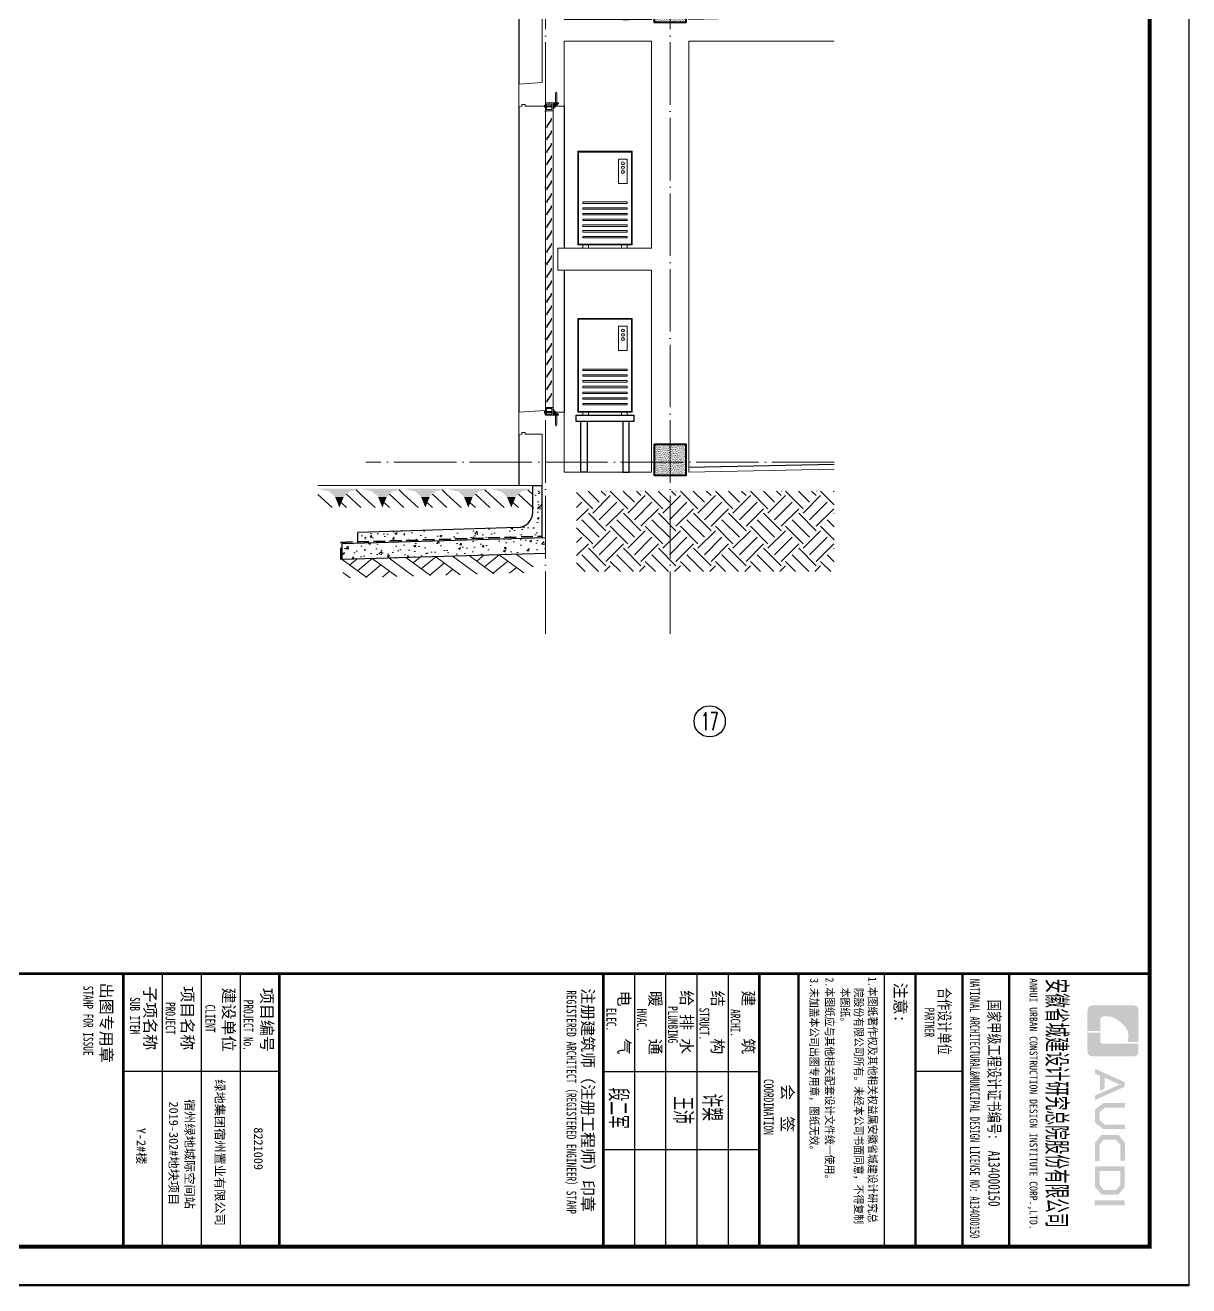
# Model space of a CAD drawing. Extents: x -518115 to 1124316, y -209821 to 1628073.
# Drawn here: x 1000028 to 1007480, y -173716 to -165646 of the extents above; entities that cross this region are included whole.
import ezdxf
from ezdxf.enums import TextEntityAlignment as Align

# ---------------------------------------------------------------- set-up
doc = ezdxf.new("R2010")
doc.units = 0
doc.header["$LTSCALE"] = 1000
doc.header["$MEASUREMENT"] = 0
doc.linetypes.add('DASH', pattern=[0.35, 0.25, -0.1])
doc.linetypes.add('DOTE', pattern=[2.42, 2, -0.2, 0.02, -0.2])
for name, color, linetype in [('AXIS', 3, 'Continuous'), ('AXIS_TEXT', 4, 'Continuous'), ('COLUMN', 9, 'Continuous'), ('图框', 140, 'Continuous'), ('图签文字', 147, 'Continuous'), ('看线', 251, 'Continuous'), ('空调外机', 8, 'Continuous'), ('立面-看线', 251, 'Continuous')]:
    doc.layers.add(name, color=color, linetype=linetype)
for name, color, linetype, lineweight in [('DOTE', 19, 'DOTE', 9), ('WALL', 9, 'Continuous', 40), ('内粉刷', 37, 'Continuous', 9), ('图签', 147, 'Continuous', 18), ('填充', 251, 'Continuous', 5), ('平面-空调室外机', 143, 'Continuous', 9), ('立面-中轮廓线', 213, 'Continuous', 35), ('立面-百叶', 36, 'Continuous', 9), ('粉刷', 251, 'Continuous', 9)]:
    doc.layers.add(name, color=color, linetype=linetype, lineweight=lineweight)
doc.layers.add('yichutu', color=7, linetype='Continuous', true_color=0xffffff, plot=False)
doc.styles.add('_TCH_AXIS', font='COMPLEX', dxfattribs={"bigfont": 'GBCBIG'})
doc.styles.add('HT', font='')
doc.styles.add('宋体', font='', dxfattribs={"height": 50})
doc.styles.add('建筑图签-1', font='', dxfattribs={"width": 0.7})
doc.styles.add('建筑图签-2', font='TXT.shx', dxfattribs={"width": 0.5, "bigfont": 'HZTXT.shx'})
doc.styles.get('HT').set_extended_font_data('SimHei')
doc.styles.get('宋体').set_extended_font_data('SimSun')
doc.styles.get('建筑图签-1').set_extended_font_data('SimHei')
pattern_1 = [(50, (28072.99, 249033.25), (143.452037, -12.550427), [15, -165]), (355, (28072.99, 249033.25), (-27.750267, 150.438427), [12, -132]), (100.4514, (28084.94, 249032.2), (115.701876, 137.88791), [12.74804, -140.22842]), (46.1842, (28072.99, 249073.25), (213.44821, -33.1038), [22.5, -247.5]), (96.6356, (28090.77, 249070.5), (186.93254, 194.82357), [19.12206, -210.3426]), (351.1842, (28072.99, 249073.25), (186.93239, 194.82372), [18, -198]), (21, (28092.99, 249063.25), (119.38141, -80.52378), [15, -165]), (326, (28092.99, 249063.25), (48.663066, 145.03001), [12, -132]), (71.4514, (28102.93, 249056.54), (168.044526, 64.5061), [12.74804, -140.22842]), (37.5, (28072.986, 249033.25), (2.431971, 66.578771), [0, -130.4, 0, -134, 0, -132.5]), (7.5, (28072.986, 249033.25), (52.613907, 78.882342), [0, -76.4, 0, -127.4, 0, -50.5]), (327.5, (28028.386, 249033.25), (106.764487, -4.510974), [0, -50, 0, -156, 0, -207]), (317.5, (28008.39, 249033.25), (116.637234, 20.020996), [0, -65, 0, -103.6, 0, -147])]

# ---------------------------------------------------------------- blocks, each defined once
blk = doc.blocks.new('kongtiao')
for p, q in [((-338.7, 49), (-338.7, -550.8)), ((11, 49), (-338.7, 49)), ((-334.1, 44.4), (-334.1, -546.2)), ((6.4, 44.4), (-334.1, 44.4)), ((6.4, -546.2), (6.4, 44.4)), ((11, -550.8), (11, 49)), ((-76.2, -0.5), (-76.2, -156.5)), ((-21.1, -0.5), (-76.2, -0.5)), ((-21.1, -156.5), (-21.1, -0.5)), ((-76.2, -156.5), (-21.1, -156.5)), ((-338.7, -550.8), (11, -550.8)), ((-334.1, -546.2), (6.4, -546.2)), ((-306.6, -550.8), (-306.6, -571.2)), ((-269.8, -571.2), (-269.8, -550.8)), ((-57.9, -571.2), (-57.9, -550.8)), ((-21.1, -550.8), (-21.1, -571.2)), ((-306.6, -571.2), (-269.8, -571.2)), ((-21.1, -571.2), (-57.9, -571.2))]:
    blk.add_line(p, q)
for points in [[(-306.6, -275.4), (-21.1, -275.4), (-21.1, -284.6), (-306.6, -284.6)], [(-306.6, -312.1), (-21.1, -312.1), (-21.1, -321.3), (-306.6, -321.3)], [(-306.6, -348.8), (-21.1, -348.8), (-21.1, -358), (-306.6, -358)], [(-306.6, -385.6), (-21.1, -385.6), (-21.1, -394.7), (-306.6, -394.7)], [(-306.6, -422.3), (-21.1, -422.3), (-21.1, -431.5), (-306.6, -431.5)], [(-306.6, -459), (-21.1, -459), (-21.1, -468.2), (-306.6, -468.2)], [(-306.6, -495.7), (-21.1, -495.7), (-21.1, -504.9), (-306.6, -504.9)]]:
    blk.add_lwpolyline(points, close=True)
for centre in [(-48.7, -28), (-48.7, -55.6), (-48.7, -83.1)]:
    blk.add_circle(centre, 9.18)
blk = doc.blocks.new('GDBVDBDVBTXS')
at = {"layer": '立面-百叶'}
for p, q in [((885062.5, -123628.8), (885066.4, -123616.2)), ((885062.5, -123686.1), (885062.5, -123628.8)), ((885066.4, -123616.2), (885070.7, -123628.8)), ((885070.7, -123686.1), (885070.7, -123628.8)), ((884993.2, -123704.4), (884989.7, -123704.4)), ((884993.2, -123708.9), (884989.7, -123708.9)), ((884993.2, -123704.4), (884993.2, -123708.9)), ((885039.2, -123704), (885004.2, -123704)), ((885039.2, -123710.2), (885004.2, -123710.2)), ((885046.7, -123686.1), (885080.4, -123686.1)), ((885052.9, -123692.3), (885052.9, -123717.7)), ((885052.9, -123692.3), (885080.4, -123692.3)), ((885062.1, -123704), (885052.9, -123704)), ((885062.1, -123710.2), (885052.9, -123710.2)), ((885062.1, -123710.2), (885062.1, -123704)), ((885064.1, -123696.2), (885064.1, -123700.5)), ((885064.1, -123696.2), (885069.5, -123696.2)), ((885069.5, -123696.2), (885069.5, -123700.5)), ((885080.4, -123692.3), (885080.4, -123686.1)), ((884996.7, -125636.1), (884996.7, -123736.1)), ((885046.7, -125636.1), (885046.7, -123736.1)), ((885052.9, -125679.8), (885052.9, -125654.4)), ((884993.2, -125663.2), (884989.7, -125663.2)), ((884993.2, -125667.8), (884989.7, -125667.8)), ((884993.2, -125667.8), (884993.2, -125663.2)), ((885039.2, -125661.9), (885004.2, -125661.9)), ((885039.2, -125668.2), (885004.2, -125668.2)), ((885046.7, -125686.1), (885080.4, -125686.1)), ((885062.1, -125661.9), (885052.9, -125661.9)), ((885062.1, -125668.2), (885052.9, -125668.2)), ((885052.9, -125679.8), (885080.4, -125679.8)), ((885062.1, -125661.9), (885062.1, -125668.2)), ((885062.5, -125686.1), (885062.5, -125743.4)), ((885064.1, -125675.9), (885064.1, -125671.7)), ((885064.1, -125675.9), (885069.5, -125675.9)), ((885069.5, -125675.9), (885069.5, -125671.7)), ((885070.7, -125686.1), (885070.7, -125743.3)), ((885080.4, -125679.8), (885080.4, -125686.1)), ((885062.5, -125743.4), (885066.4, -125755.9)), ((885066.4, -125755.9), (885070.7, -125743.3))]:
    blk.add_line(p, q, dxfattribs=at)
at = {"layer": '立面-百叶', "elevation": 0}
for points in [[(884996.7, -123686.1), (884996.7, -123736.1), (885046.7, -123736.1), (885046.7, -123686.1)], [(885004.2, -123693.6), (885004.2, -123728.6), (885039.2, -123728.6), (885039.2, -123693.6)]]:
    blk.add_lwpolyline(points, close=True, dxfattribs=at)
at = {"layer": '立面-百叶'}
for points in [[(885053, -123700.5), (885057.2, -123700.5), (885057.2, -123713.6), (885053, -123713.6)], [(885053, -125671.7), (885057.2, -125671.7), (885057.2, -125658.6), (885053, -125658.6)]]:
    blk.add_lwpolyline(points, dxfattribs=at)
at = {"layer": '立面-百叶', "elevation": 0}
for points in [[(885019.3, -123824.8, 0.381382), (885016.9, -123822, -0.56119), (885016.8, -123821.8), (885026.6, -123807.4, -0.56119), (885026.8, -123807.4, 0.381382), (885030.3, -123808.6, 0.433252), (885030.4, -123808.4), (885030, -123807.6, 0.372825), (885029.7, -123807.5, -2.886751), (885030.8, -123806, 0.372825), (885031, -123806.2), (885031.9, -123806.3, 0.433252), (885032, -123806.1, 0.381382), (885029.6, -123803.3, -0.56119), (885029.5, -123803.1), (885035.1, -123794.7), (885035.1, -123785.8), (885034.3, -123785.8), (885034.3, -123794.5), (885007.3, -123834.3), (885007.3, -123843), (885008.1, -123843), (885008.1, -123834.6), (885013.9, -123826.1, -0.56119), (885014.2, -123826.1, 0.381382), (885017.6, -123827.3, 0.433252), (885017.7, -123827.1), (885017.3, -123826.3, 0.372825), (885017, -123826.2, -2.886751), (885018.1, -123824.7, 0.372825), (885018.3, -123824.9), (885019.2, -123825, 0.433252)], [(885019.3, -123904.8, 0.381382), (885016.9, -123902, -0.56119), (885016.8, -123901.8), (885026.6, -123887.4, -0.56119), (885026.8, -123887.4, 0.381382), (885030.3, -123888.6, 0.433252), (885030.4, -123888.4), (885030, -123887.6, 0.372825), (885029.7, -123887.5, -2.886751), (885030.8, -123886, 0.372825), (885031, -123886.2), (885031.9, -123886.3, 0.433252), (885032, -123886.1, 0.381382), (885029.6, -123883.3, -0.56119), (885029.5, -123883.1), (885035.1, -123874.7), (885035.1, -123865.8), (885034.3, -123865.8), (885034.3, -123874.5), (885007.3, -123914.3), (885007.3, -123923), (885008.1, -123923), (885008.1, -123914.6), (885013.9, -123906.1, -0.56119), (885014.2, -123906.1, 0.381382), (885017.6, -123907.3, 0.433252), (885017.7, -123907.1), (885017.3, -123906.3, 0.372825), (885017, -123906.2, -2.886751), (885018.1, -123904.7, 0.372825), (885018.3, -123904.9), (885019.2, -123905, 0.433252)], [(885019.3, -123984.8, 0.381382), (885016.9, -123982, -0.56119), (885016.8, -123981.8), (885026.6, -123967.4, -0.56119), (885026.8, -123967.4, 0.381382), (885030.3, -123968.6, 0.433252), (885030.4, -123968.4), (885030, -123967.6, 0.372825), (885029.7, -123967.5, -2.886751), (885030.8, -123966, 0.372825), (885031, -123966.2), (885031.9, -123966.3, 0.433252), (885032, -123966.1, 0.381382), (885029.6, -123963.3, -0.56119), (885029.5, -123963.1), (885035.1, -123954.7), (885035.1, -123945.8), (885034.3, -123945.8), (885034.3, -123954.5), (885007.3, -123994.3), (885007.3, -124003), (885008.1, -124003), (885008.1, -123994.6), (885013.9, -123986.1, -0.56119), (885014.2, -123986.1, 0.381382), (885017.6, -123987.3, 0.433252), (885017.7, -123987.1), (885017.3, -123986.3, 0.372825), (885017, -123986.2, -2.886751), (885018.1, -123984.7, 0.372825), (885018.3, -123984.9), (885019.2, -123985, 0.433252)], [(885019.3, -124064.8, 0.381382), (885016.9, -124062, -0.56119), (885016.8, -124061.8), (885026.6, -124047.4, -0.56119), (885026.8, -124047.4, 0.381382), (885030.3, -124048.6, 0.433252), (885030.4, -124048.4), (885030, -124047.6, 0.372825), (885029.7, -124047.5, -2.886751), (885030.8, -124046, 0.372825), (885031, -124046.2), (885031.9, -124046.3, 0.433252), (885032, -124046.1, 0.381382), (885029.6, -124043.3, -0.56119), (885029.5, -124043.1), (885035.1, -124034.7), (885035.1, -124025.8), (885034.3, -124025.8), (885034.3, -124034.5), (885007.3, -124074.3), (885007.3, -124083), (885008.1, -124083), (885008.1, -124074.6), (885013.9, -124066.1, -0.56119), (885014.2, -124066.1, 0.381382), (885017.6, -124067.3, 0.433252), (885017.7, -124067.1), (885017.3, -124066.3, 0.372825), (885017, -124066.2, -2.886751), (885018.1, -124064.7, 0.372825), (885018.3, -124064.9), (885019.2, -124065, 0.433252)], [(885019.3, -124144.8, 0.381382), (885016.9, -124142, -0.56119), (885016.8, -124141.8), (885026.6, -124127.4, -0.56119), (885026.8, -124127.4, 0.381382), (885030.3, -124128.6, 0.433252), (885030.4, -124128.4), (885030, -124127.6, 0.372825), (885029.7, -124127.5, -2.886751), (885030.8, -124126, 0.372825), (885031, -124126.2), (885031.9, -124126.3, 0.433252), (885032, -124126.1, 0.381382), (885029.6, -124123.3, -0.56119), (885029.5, -124123.1), (885035.1, -124114.7), (885035.1, -124105.8), (885034.3, -124105.8), (885034.3, -124114.5), (885007.3, -124154.3), (885007.3, -124163), (885008.1, -124163), (885008.1, -124154.6), (885013.9, -124146.1, -0.56119), (885014.2, -124146.1, 0.381382), (885017.6, -124147.3, 0.433252), (885017.7, -124147.1), (885017.3, -124146.3, 0.372825), (885017, -124146.2, -2.886751), (885018.1, -124144.7, 0.372825), (885018.3, -124144.9), (885019.2, -124145, 0.433252)], [(885019.3, -124224.8, 0.381382), (885016.9, -124222, -0.56119), (885016.8, -124221.8), (885026.6, -124207.4, -0.56119), (885026.8, -124207.4, 0.381382), (885030.3, -124208.6, 0.433252), (885030.4, -124208.4), (885030, -124207.6, 0.372825), (885029.7, -124207.5, -2.886751), (885030.8, -124206, 0.372825), (885031, -124206.2), (885031.9, -124206.3, 0.433252), (885032, -124206.1, 0.381382), (885029.6, -124203.3, -0.56119), (885029.5, -124203.1), (885035.1, -124194.7), (885035.1, -124185.8), (885034.3, -124185.8), (885034.3, -124194.5), (885007.3, -124234.3), (885007.3, -124243), (885008.1, -124243), (885008.1, -124234.6), (885013.9, -124226.1, -0.56119), (885014.2, -124226.1, 0.381382), (885017.6, -124227.3, 0.433252), (885017.7, -124227.1), (885017.3, -124226.3, 0.372825), (885017, -124226.2, -2.886751), (885018.1, -124224.7, 0.372825), (885018.3, -124224.9), (885019.2, -124225, 0.433252)], [(885019.3, -124304.8, 0.381382), (885016.9, -124302, -0.56119), (885016.8, -124301.8), (885026.6, -124287.4, -0.56119), (885026.8, -124287.4, 0.381382), (885030.3, -124288.6, 0.433252), (885030.4, -124288.4), (885030, -124287.6, 0.372825), (885029.7, -124287.5, -2.886751), (885030.8, -124286, 0.372825), (885031, -124286.2), (885031.9, -124286.3, 0.433252), (885032, -124286.1, 0.381382), (885029.6, -124283.3, -0.56119), (885029.5, -124283.1), (885035.1, -124274.7), (885035.1, -124265.8), (885034.3, -124265.8), (885034.3, -124274.5), (885007.3, -124314.3), (885007.3, -124323), (885008.1, -124323), (885008.1, -124314.6), (885013.9, -124306.1, -0.56119), (885014.2, -124306.1, 0.381382), (885017.6, -124307.3, 0.433252), (885017.7, -124307.1), (885017.3, -124306.3, 0.372825), (885017, -124306.2, -2.886751), (885018.1, -124304.7, 0.372825), (885018.3, -124304.9), (885019.2, -124305, 0.433252)], [(885019.3, -124384.8, 0.381382), (885016.9, -124382, -0.56119), (885016.8, -124381.8), (885026.6, -124367.4, -0.56119), (885026.8, -124367.4, 0.381382), (885030.3, -124368.6, 0.433252), (885030.4, -124368.4), (885030, -124367.6, 0.372825), (885029.7, -124367.5, -2.886751), (885030.8, -124366, 0.372825), (885031, -124366.2), (885031.9, -124366.3, 0.433252), (885032, -124366.1, 0.381382), (885029.6, -124363.3, -0.56119), (885029.5, -124363.1), (885035.1, -124354.7), (885035.1, -124345.8), (885034.3, -124345.8), (885034.3, -124354.5), (885007.3, -124394.3), (885007.3, -124403), (885008.1, -124403), (885008.1, -124394.6), (885013.9, -124386.1, -0.56119), (885014.2, -124386.1, 0.381382), (885017.6, -124387.3, 0.433252), (885017.7, -124387.1), (885017.3, -124386.3, 0.372825), (885017, -124386.2, -2.886751), (885018.1, -124384.7, 0.372825), (885018.3, -124384.9), (885019.2, -124385, 0.433252)], [(885019.3, -124464.8, 0.381382), (885016.9, -124462, -0.56119), (885016.8, -124461.8), (885026.6, -124447.4, -0.56119), (885026.8, -124447.4, 0.381382), (885030.3, -124448.6, 0.433252), (885030.4, -124448.4), (885030, -124447.6, 0.372825), (885029.7, -124447.5, -2.886751), (885030.8, -124446, 0.372825), (885031, -124446.2), (885031.9, -124446.3, 0.433252), (885032, -124446.1, 0.381382), (885029.6, -124443.3, -0.56119), (885029.5, -124443.1), (885035.1, -124434.7), (885035.1, -124425.8), (885034.3, -124425.8), (885034.3, -124434.5), (885007.3, -124474.3), (885007.3, -124483), (885008.1, -124483), (885008.1, -124474.6), (885013.9, -124466.1, -0.56119), (885014.2, -124466.1, 0.381382), (885017.6, -124467.3, 0.433252), (885017.7, -124467.1), (885017.3, -124466.3, 0.372825), (885017, -124466.2, -2.886751), (885018.1, -124464.7, 0.372825), (885018.3, -124464.9), (885019.2, -124465, 0.433252)], [(885019.3, -124544.8, 0.381382), (885016.9, -124542, -0.56119), (885016.8, -124541.8), (885026.6, -124527.4, -0.56119), (885026.8, -124527.4, 0.381382), (885030.3, -124528.6, 0.433252), (885030.4, -124528.4), (885030, -124527.6, 0.372825), (885029.7, -124527.5, -2.886751), (885030.8, -124526, 0.372825), (885031, -124526.2), (885031.9, -124526.3, 0.433252), (885032, -124526.1, 0.381382), (885029.6, -124523.3, -0.56119), (885029.5, -124523.1), (885035.1, -124514.7), (885035.1, -124505.8), (885034.3, -124505.8), (885034.3, -124514.5), (885007.3, -124554.3), (885007.3, -124563), (885008.1, -124563), (885008.1, -124554.6), (885013.9, -124546.1, -0.56119), (885014.2, -124546.1, 0.381382), (885017.6, -124547.3, 0.433252), (885017.7, -124547.1), (885017.3, -124546.3, 0.372825), (885017, -124546.2, -2.886751), (885018.1, -124544.7, 0.372825), (885018.3, -124544.9), (885019.2, -124545, 0.433252)], [(885019.3, -124624.8, 0.381382), (885016.9, -124622, -0.56119), (885016.8, -124621.8), (885026.6, -124607.4, -0.56119), (885026.8, -124607.4, 0.381382), (885030.3, -124608.6, 0.433252), (885030.4, -124608.4), (885030, -124607.6, 0.372825), (885029.7, -124607.5, -2.886751), (885030.8, -124606, 0.372825), (885031, -124606.2), (885031.9, -124606.3, 0.433252), (885032, -124606.1, 0.381382), (885029.6, -124603.3, -0.56119), (885029.5, -124603.1), (885035.1, -124594.7), (885035.1, -124585.8), (885034.3, -124585.8), (885034.3, -124594.5), (885007.3, -124634.3), (885007.3, -124643), (885008.1, -124643), (885008.1, -124634.6), (885013.9, -124626.1, -0.56119), (885014.2, -124626.1, 0.381382), (885017.6, -124627.3, 0.433252), (885017.7, -124627.1), (885017.3, -124626.3, 0.372825), (885017, -124626.2, -2.886751), (885018.1, -124624.7, 0.372825), (885018.3, -124624.9), (885019.2, -124625, 0.433252)], [(885019.3, -124704.8, 0.381382), (885016.9, -124702, -0.56119), (885016.8, -124701.8), (885026.6, -124687.4, -0.56119), (885026.8, -124687.4, 0.381382), (885030.3, -124688.6, 0.433252), (885030.4, -124688.4), (885030, -124687.6, 0.372825), (885029.7, -124687.5, -2.886751), (885030.8, -124686, 0.372825), (885031, -124686.2), (885031.9, -124686.3, 0.433252), (885032, -124686.1, 0.381382), (885029.6, -124683.3, -0.56119), (885029.5, -124683.1), (885035.1, -124674.7), (885035.1, -124665.8), (885034.3, -124665.8), (885034.3, -124674.5), (885007.3, -124714.3), (885007.3, -124723), (885008.1, -124723), (885008.1, -124714.6), (885013.9, -124706.1, -0.56119), (885014.2, -124706.1, 0.381382), (885017.6, -124707.3, 0.433252), (885017.7, -124707.1), (885017.3, -124706.3, 0.372825), (885017, -124706.2, -2.886751), (885018.1, -124704.7, 0.372825), (885018.3, -124704.9), (885019.2, -124705, 0.433252)], [(885019.3, -124784.8, 0.381382), (885016.9, -124782, -0.56119), (885016.8, -124781.8), (885026.6, -124767.4, -0.56119), (885026.8, -124767.4, 0.381382), (885030.3, -124768.6, 0.433252), (885030.4, -124768.4), (885030, -124767.6, 0.372825), (885029.7, -124767.5, -2.886751), (885030.8, -124766, 0.372825), (885031, -124766.2), (885031.9, -124766.3, 0.433252), (885032, -124766.1, 0.381382), (885029.6, -124763.3, -0.56119), (885029.5, -124763.1), (885035.1, -124754.7), (885035.1, -124745.8), (885034.3, -124745.8), (885034.3, -124754.5), (885007.3, -124794.3), (885007.3, -124803), (885008.1, -124803), (885008.1, -124794.6), (885013.9, -124786.1, -0.56119), (885014.2, -124786.1, 0.381382), (885017.6, -124787.3, 0.433252), (885017.7, -124787.1), (885017.3, -124786.3, 0.372825), (885017, -124786.2, -2.886751), (885018.1, -124784.7, 0.372825), (885018.3, -124784.9), (885019.2, -124785, 0.433252)], [(885019.3, -124864.8, 0.381382), (885016.9, -124862, -0.56119), (885016.8, -124861.8), (885026.6, -124847.4, -0.56119), (885026.8, -124847.4, 0.381382), (885030.3, -124848.6, 0.433252), (885030.4, -124848.4), (885030, -124847.6, 0.372825), (885029.7, -124847.5, -2.886751), (885030.8, -124846, 0.372825), (885031, -124846.2), (885031.9, -124846.3, 0.433252), (885032, -124846.1, 0.381382), (885029.6, -124843.3, -0.56119), (885029.5, -124843.1), (885035.1, -124834.7), (885035.1, -124825.8), (885034.3, -124825.8), (885034.3, -124834.5), (885007.3, -124874.3), (885007.3, -124883), (885008.1, -124883), (885008.1, -124874.6), (885013.9, -124866.1, -0.56119), (885014.2, -124866.1, 0.381382), (885017.6, -124867.3, 0.433252), (885017.7, -124867.1), (885017.3, -124866.3, 0.372825), (885017, -124866.2, -2.886751), (885018.1, -124864.7, 0.372825), (885018.3, -124864.9), (885019.2, -124865, 0.433252)], [(885019.3, -124944.8, 0.381382), (885016.9, -124942, -0.56119), (885016.8, -124941.8), (885026.6, -124927.4, -0.56119), (885026.8, -124927.4, 0.381382), (885030.3, -124928.6, 0.433252), (885030.4, -124928.4), (885030, -124927.6, 0.372825), (885029.7, -124927.5, -2.886751), (885030.8, -124926, 0.372825), (885031, -124926.2), (885031.9, -124926.3, 0.433252), (885032, -124926.1, 0.381382), (885029.6, -124923.3, -0.56119), (885029.5, -124923.1), (885035.1, -124914.7), (885035.1, -124905.8), (885034.3, -124905.8), (885034.3, -124914.5), (885007.3, -124954.3), (885007.3, -124963), (885008.1, -124963), (885008.1, -124954.6), (885013.9, -124946.1, -0.56119), (885014.2, -124946.1, 0.381382), (885017.6, -124947.3, 0.433252), (885017.7, -124947.1), (885017.3, -124946.3, 0.372825), (885017, -124946.2, -2.886751), (885018.1, -124944.7, 0.372825), (885018.3, -124944.9), (885019.2, -124945, 0.433252)], [(885019.3, -125024.8, 0.381382), (885016.9, -125022, -0.56119), (885016.8, -125021.8), (885026.6, -125007.4, -0.56119), (885026.8, -125007.4, 0.381382), (885030.3, -125008.6, 0.433252), (885030.4, -125008.4), (885030, -125007.6, 0.372825), (885029.7, -125007.5, -2.886751), (885030.8, -125006, 0.372825), (885031, -125006.2), (885031.9, -125006.3, 0.433252), (885032, -125006.1, 0.381382), (885029.6, -125003.3, -0.56119), (885029.5, -125003.1), (885035.1, -124994.7), (885035.1, -124985.8), (885034.3, -124985.8), (885034.3, -124994.5), (885007.3, -125034.3), (885007.3, -125043), (885008.1, -125043), (885008.1, -125034.6), (885013.9, -125026.1, -0.56119), (885014.2, -125026.1, 0.381382), (885017.6, -125027.3, 0.433252), (885017.7, -125027.1), (885017.3, -125026.3, 0.372825), (885017, -125026.2, -2.886751), (885018.1, -125024.7, 0.372825), (885018.3, -125024.9), (885019.2, -125025, 0.433252)], [(885019.3, -125104.8, 0.381382), (885016.9, -125102, -0.56119), (885016.8, -125101.8), (885026.6, -125087.4, -0.56119), (885026.8, -125087.4, 0.381382), (885030.3, -125088.6, 0.433252), (885030.4, -125088.4), (885030, -125087.6, 0.372825), (885029.7, -125087.5, -2.886751), (885030.8, -125086, 0.372825), (885031, -125086.2), (885031.9, -125086.3, 0.433252), (885032, -125086.1, 0.381382), (885029.6, -125083.3, -0.56119), (885029.5, -125083.1), (885035.1, -125074.7), (885035.1, -125065.8), (885034.3, -125065.8), (885034.3, -125074.5), (885007.3, -125114.3), (885007.3, -125123), (885008.1, -125123), (885008.1, -125114.6), (885013.9, -125106.1, -0.56119), (885014.2, -125106.1, 0.381382), (885017.6, -125107.3, 0.433252), (885017.7, -125107.1), (885017.3, -125106.3, 0.372825), (885017, -125106.2, -2.886751), (885018.1, -125104.7, 0.372825), (885018.3, -125104.9), (885019.2, -125105, 0.433252)], [(885019.3, -125184.8, 0.381382), (885016.9, -125182, -0.56119), (885016.8, -125181.8), (885026.6, -125167.4, -0.56119), (885026.8, -125167.4, 0.381382), (885030.3, -125168.6, 0.433252), (885030.4, -125168.4), (885030, -125167.6, 0.372825), (885029.7, -125167.5, -2.886751), (885030.8, -125166, 0.372825), (885031, -125166.2), (885031.9, -125166.3, 0.433252), (885032, -125166.1, 0.381382), (885029.6, -125163.3, -0.56119), (885029.5, -125163.1), (885035.1, -125154.7), (885035.1, -125145.8), (885034.3, -125145.8), (885034.3, -125154.5), (885007.3, -125194.3), (885007.3, -125203), (885008.1, -125203), (885008.1, -125194.6), (885013.9, -125186.1, -0.56119), (885014.2, -125186.1, 0.381382), (885017.6, -125187.3, 0.433252), (885017.7, -125187.1), (885017.3, -125186.3, 0.372825), (885017, -125186.2, -2.886751), (885018.1, -125184.7, 0.372825), (885018.3, -125184.9), (885019.2, -125185, 0.433252)], [(885019.3, -125264.8, 0.381382), (885016.9, -125262, -0.56119), (885016.8, -125261.8), (885026.6, -125247.4, -0.56119), (885026.8, -125247.4, 0.381382), (885030.3, -125248.6, 0.433252), (885030.4, -125248.4), (885030, -125247.6, 0.372825), (885029.7, -125247.5, -2.886751), (885030.8, -125246, 0.372825), (885031, -125246.2), (885031.9, -125246.3, 0.433252), (885032, -125246.1, 0.381382), (885029.6, -125243.3, -0.56119), (885029.5, -125243.1), (885035.1, -125234.7), (885035.1, -125225.8), (885034.3, -125225.8), (885034.3, -125234.5), (885007.3, -125274.3), (885007.3, -125283), (885008.1, -125283), (885008.1, -125274.6), (885013.9, -125266.1, -0.56119), (885014.2, -125266.1, 0.381382), (885017.6, -125267.3, 0.433252), (885017.7, -125267.1), (885017.3, -125266.3, 0.372825), (885017, -125266.2, -2.886751), (885018.1, -125264.7, 0.372825), (885018.3, -125264.9), (885019.2, -125265, 0.433252)], [(885019.3, -125344.8, 0.381382), (885016.9, -125342, -0.56119), (885016.8, -125341.8), (885026.6, -125327.4, -0.56119), (885026.8, -125327.4, 0.381382), (885030.3, -125328.6, 0.433252), (885030.4, -125328.4), (885030, -125327.6, 0.372825), (885029.7, -125327.5, -2.886751), (885030.8, -125326, 0.372825), (885031, -125326.2), (885031.9, -125326.3, 0.433252), (885032, -125326.1, 0.381382), (885029.6, -125323.3, -0.56119), (885029.5, -125323.1), (885035.1, -125314.7), (885035.1, -125305.8), (885034.3, -125305.8), (885034.3, -125314.5), (885007.3, -125354.3), (885007.3, -125363), (885008.1, -125363), (885008.1, -125354.6), (885013.9, -125346.1, -0.56119), (885014.2, -125346.1, 0.381382), (885017.6, -125347.3, 0.433252), (885017.7, -125347.1), (885017.3, -125346.3, 0.372825), (885017, -125346.2, -2.886751), (885018.1, -125344.7, 0.372825), (885018.3, -125344.9), (885019.2, -125345, 0.433252)], [(885019.3, -125424.8, 0.381382), (885016.9, -125422, -0.56119), (885016.8, -125421.8), (885026.6, -125407.4, -0.56119), (885026.8, -125407.4, 0.381382), (885030.3, -125408.6, 0.433252), (885030.4, -125408.4), (885030, -125407.6, 0.372825), (885029.7, -125407.5, -2.886751), (885030.8, -125406, 0.372825), (885031, -125406.2), (885031.9, -125406.3, 0.433252), (885032, -125406.1, 0.381382), (885029.6, -125403.3, -0.56119), (885029.5, -125403.1), (885035.1, -125394.7), (885035.1, -125385.8), (885034.3, -125385.8), (885034.3, -125394.5), (885007.3, -125434.3), (885007.3, -125443), (885008.1, -125443), (885008.1, -125434.6), (885013.9, -125426.1, -0.56119), (885014.2, -125426.1, 0.381382), (885017.6, -125427.3, 0.433252), (885017.7, -125427.1), (885017.3, -125426.3, 0.372825), (885017, -125426.2, -2.886751), (885018.1, -125424.7, 0.372825), (885018.3, -125424.9), (885019.2, -125425, 0.433252)], [(885019.3, -125504.8, 0.381382), (885016.9, -125502, -0.56119), (885016.8, -125501.8), (885026.6, -125487.4, -0.56119), (885026.8, -125487.4, 0.381382), (885030.3, -125488.6, 0.433252), (885030.4, -125488.4), (885030, -125487.6, 0.372825), (885029.7, -125487.5, -2.886751), (885030.8, -125486, 0.372825), (885031, -125486.2), (885031.9, -125486.3, 0.433252), (885032, -125486.1, 0.381382), (885029.6, -125483.3, -0.56119), (885029.5, -125483.1), (885035.1, -125474.7), (885035.1, -125465.8), (885034.3, -125465.8), (885034.3, -125474.5), (885007.3, -125514.3), (885007.3, -125523), (885008.1, -125523), (885008.1, -125514.6), (885013.9, -125506.1, -0.56119), (885014.2, -125506.1, 0.381382), (885017.6, -125507.3, 0.433252), (885017.7, -125507.1), (885017.3, -125506.3, 0.372825), (885017, -125506.2, -2.886751), (885018.1, -125504.7, 0.372825), (885018.3, -125504.9), (885019.2, -125505, 0.433252)], [(885019.3, -125584.8, 0.381382), (885016.9, -125582, -0.56119), (885016.8, -125581.8), (885026.6, -125567.4, -0.56119), (885026.8, -125567.4, 0.381382), (885030.3, -125568.6, 0.433252), (885030.4, -125568.4), (885030, -125567.6, 0.372825), (885029.7, -125567.5, -2.886751), (885030.8, -125566, 0.372825), (885031, -125566.2), (885031.9, -125566.3, 0.433252), (885032, -125566.1, 0.381382), (885029.6, -125563.3, -0.56119), (885029.5, -125563.1), (885035.1, -125554.7), (885035.1, -125545.8), (885034.3, -125545.8), (885034.3, -125554.5), (885007.3, -125594.3), (885007.3, -125603), (885008.1, -125603), (885008.1, -125594.6), (885013.9, -125586.1, -0.56119), (885014.2, -125586.1, 0.381382), (885017.6, -125587.3, 0.433252), (885017.7, -125587.1), (885017.3, -125586.3, 0.372825), (885017, -125586.2, -2.886751), (885018.1, -125584.7, 0.372825), (885018.3, -125584.9), (885019.2, -125585, 0.433252)]]:
    blk.add_lwpolyline(points, format="xyb", close=True, dxfattribs=at)
at = {"layer": '立面-百叶'}
for points in [[(884996.7, -125686.1), (884996.7, -125636.1), (885046.7, -125636.1), (885046.7, -125686.1)], [(885004.2, -125678.6), (885004.2, -125643.6), (885039.2, -125643.6), (885039.2, -125678.6)]]:
    blk.add_lwpolyline(points, close=True, dxfattribs=at)
for centre, radius, start, end in [((884998.1, -123706.6), 8.77, 100.18055, 164.95127), ((884998.1, -123706.6), 8.77, 195.04873, 259.81945), ((885043.7, -123714.1), 9.94, 287.57867, 338.75052), ((885066.8, -123690.4), 10.4, 190.18055, 254.95127), ((885066.8, -123690.4), 10.4, 285.04873, 349.81945), ((884998.1, -125665.5), 8.77, 100.18055, 164.95127), ((885043.7, -125658), 9.94, 21.24948, 72.42133), ((884998.1, -125665.5), 8.77, 195.04873, 259.81945), ((885066.8, -125681.7), 10.4, 105.04873, 169.81945), ((885066.8, -125681.7), 10.4, 10.18055, 74.95127)]:
    blk.add_arc(centre, radius, start, end, dxfattribs=at)
blk = doc.blocks.new('A$C5A6A5242')
at = {"layer": '立面-看线'}
h = blk.add_hatch(dxfattribs=at)
h.set_pattern_fill('碎沙', color=256, scale=4)
h.set_pattern_definition([(37.5, (-802203.24, -385361.9525), (-0.32000626, 9.78826475), [0, -7.7216, 0, -8.636, 0, -8.255]), (7.5, (-802203.24, -385361.952), (8.99046566, 14.33650201), [0, -4.1656, 0, -6.9596, 0, -2.667]), (327.5, (-802209.488, -385361.9525), (15.819847405, 0.02874369), [0, -2.54, 0, -9.144, 0, -11.938]), (317.5, (-802209.488, -385361.952), (15.27112905, 4.45858647), [0, -1.27, 0, -5.9944, 0, -6.858])])
h.paths.add_polyline_path([(-1150, 0), (-950, 0), (-950, 200), (-1150, 200)])
at = {"layer": 'WALL'}
blk.add_lwpolyline([(-1150, 200), (-950, 200), (-950, 0), (-1150, 0)], close=True, dxfattribs=at)
at = {"layer": '内粉刷'}
for points in [[(-1800, 405), (-1730, 405), (-1730, 20), (-1170, 20), (-1170, 1315), (-1770, 1315), (-1770, 1455), (-1170, 1455), (-1170, 2780)], [(-930, 20), (-930, 2780)], [(-1850, 415), (-2020, 405), (-2020, 265)], [(-1980, 265), (-1980, 275), (-2000, 275), (-2000, 265), (-2020, 260), (-2020, 265)], [(-1980, 265), (-1870, 265), (-1870, -385), (-2020, -395), (-2020, -535)], [(0, 40), (-930, 20)], [(-1800, -535), (-1730, -535), (-1730, -120), (-1170, -120)], [(-930, -120), (0, -120)], [(-1980, -535), (-1980, -525), (-2000, -525), (-2000, -535), (-2020, -540), (-2020, -535)], [(-1980, -535), (-1850, -535)]]:
    blk.add_lwpolyline(points, dxfattribs=at)
at = {"layer": '看线'}
for p, q in [((-2020, 2365), (-2020, 405)), ((-1730, 2365), (-1730, 1455)), ((-1730, 1315), (-1730, 405)), ((-2020, 265), (-2020, -395))]:
    blk.add_line(p, q, dxfattribs=at)
at = {"layer": '看线', "color": 32}
blk.add_lwpolyline([(0, 70), (-930, 50)], dxfattribs=at)
at = {"layer": '空调外机', "linetype": 'Continuous'}
blk.add_lwpolyline([(-1283, 345), (-1653, 345), (-1653, 385), (-1283, 385)], close=True, dxfattribs=at)
for points in [[(-1583, 345), (-1583, 20), (-1623, 20), (-1623, 345)], [(-1353, 345), (-1353, 20), (-1313, 20), (-1313, 345)]]:
    blk.add_lwpolyline(points, dxfattribs=at)
blk.add_blockref('GDBVDBDVBTXS', (-886846.7, 126071.1))
at = {"layer": '平面-空调室外机'}
for p in [(-1304.1, 2026.2), (-1304.1, 956.2)]:
    blk.add_blockref('kongtiao', p, dxfattribs=at)
blk = doc.blocks.new('yct-1051-594-26275-14850-25-1002.0')
at = {"layer": 'yichutu', "color": 7, "true_color": 0xffffff}
blk.add_lwpolyline([(0, 0), (0, 14850), (26275, 14850), (26275, 0)], close=True, dxfattribs=at)
blk = doc.blocks.new('$LinePat$素土夯实')
at = {"color": 0}
for p, q in [((0, -210), (210, 0)), ((120, -300), (420, 0)), ((420, 0), (608, -188)), ((495, -300), (795, 0)), ((615, 0), (705, -90)), ((315, -105), (502, -293)), ((210, -210), (300, -300)), ((705, -300), (795, -210))]:
    blk.add_line(p, q, dxfattribs=at)
blk = doc.blocks.new('$LinePat$自然土壤')
at = {"color": 0}
for p, q in [((0, -90), (71, -19)), ((0, -300), (211, -89)), ((420, -300), (630, -90)), ((210, -300), (286, -224))]:
    blk.add_line(p, q, dxfattribs=at)
for points in [[(0, 0), (630, 0), (168, -45), (462, -45)], [(168, -45), (462, -45), (252, -132), (378, -132)], [(252, -132), (378, -132), (315, -300)]]:
    blk.add_solid(points, dxfattribs=at)
blk = doc.blocks.new('sanshui')
at = {"layer": '粉刷'}
h = blk.add_hatch(dxfattribs=at)
h.set_pattern_fill('混凝土', color=256, scale=20)
h.set_pattern_definition(pattern_1)
edge = h.paths.add_edge_path()
edge.add_line((346317.8, 427329.6), (346257.8, 427329.6))
edge.add_line((346257.8, 427329.6), (346257.8, 427160.3))
edge.add_arc((346157.8, 427160.3), 100, 271.71836, 360, ccw=False)
edge.add_line((346160.8, 427060.3), (345137.8, 427029.6))
edge.add_line((345137.8, 427029.6), (345137.8, 426969.6))
edge.add_line((345137.8, 426969.6), (346317.8, 427005))
edge.add_line((346317.8, 427005), (346317.8, 427329.6))
h = blk.add_hatch(dxfattribs=at)
h.set_pattern_fill('混凝土', color=256, scale=20)
h.set_pattern_definition(pattern_1)
h.paths.add_polyline_path([(346337.8, 426895.6), (346337.8, 426995.6), (345037.8, 426956.6), (345037.8, 426856.6)])
at = {"layer": 'COLUMN'}
for p, q in [((346257.8, 427329.6), (346317.8, 427329.6)), ((346257.8, 427160.3), (346257.8, 427329.6)), ((346317.8, 426995), (346317.8, 427329.6)), ((346160.8, 427060.3), (345137.8, 427029.6)), ((345137.8, 426959.6), (345137.8, 427029.6)), ((346338.1, 426995.6), (345037.8, 426956.6)), ((345037.8, 426856.6), (345037.8, 426956.6)), ((346338.1, 426895.6), (345037.8, 426856.6))]:
    blk.add_line(p, q, dxfattribs=at)
blk.add_arc((346157.8, 427160.3), 100, 271.71836, 0, dxfattribs=at)
at = {"layer": '立面-中轮廓线', "linetype": 'DASH', "ltscale": 0.3}
blk.add_lwpolyline([(345027.8, 426856.6), (345027.8, 426966.3), (346317.8, 427005)], dxfattribs=at)
at = {"layer": '粉刷'}
blk.add_line((344881.5, 427329.6), (346257.8, 427329.6), dxfattribs=at)
at = {"layer": '粉刷', "yscale": 0.4, "zscale": 0.4}
for name, p, xscale, rotation in [('$LinePat$自然土壤', (345156.8, 427309.6), -0.4369306507241237, 359.9999999999903), ('$LinePat$自然土壤', (345432, 427309.6), -0.4369306507241237, 359.9999999999903), ('$LinePat$自然土壤', (345707.3, 427309.6), -0.4369306507241237, 359.9999999999903), ('$LinePat$自然土壤', (345982.6, 427309.6), -0.4369306507241237, 359.9999999999903), ('$LinePat$自然土壤', (346257.8, 427309.6), -0.4369306507241237, 359.9999999999903), ('$LinePat$素土夯实', (345444.5, 426868.8), -0.5117605352322558, 1.718358001643932), ('$LinePat$素土夯实', (345851.2, 426881), -0.5117605352322558, 1.718358001643932), ('$LinePat$素土夯实', (346257.8, 426893.2), -0.5117605352322558, 1.718358001643932)]:
    blk.add_blockref(name, p, dxfattribs=dict(at, xscale=xscale, rotation=rotation))
blk = doc.blocks.new('院标1')
h = blk.add_hatch(color=150)
h.dxf.hatch_style = 1
h.set_gradient(color1=(33, 113, 253), color2=(33, 113, 253), tint=1, name='INVCURVED')
edge = h.paths.add_edge_path()
edge.add_spline(control_points=[(116373, 648379), (116379, 648379), (116382, 648379), (116391, 648379), (116391, 648379), (116391, 648379), (116616, 648379), (116616, 648379), (116616, 648379), (116616, 648379), (116616, 648054), (116616, 648054), (116616, 648054), (116616, 648054), (116108, 648054), (116108, 648054), (116108, 648054), (116028, 648054), (115963, 648111), (115963, 648199), (115963, 648199), (115963, 648199), (115963, 649215), (115963, 649215), (115963, 649215), (115963, 649295), (116018, 649360), (116108, 649360), (116108, 649360), (116108, 649360), (116897, 649360), (116897, 649360), (116897, 649360), (116897, 649360), (116897, 649080), (116897, 649080), (116897, 649080), (116897, 649080), (116566, 649140), (116356, 648859), (116356, 648859), (116245, 648719), (116240, 648545), (116247, 648466), (116247, 648466), (116254, 648386), (116247, 648466), (116247, 648466), (116247, 648466), (116247, 648466), (116258, 648374), (116373, 648379)], knot_values=[0, 0, 0, 0, 0.071429, 0.071429, 0.071429, 0.107143, 0.142857, 0.142857, 0.142857, 0.178571, 0.214286, 0.214286, 0.214286, 0.25, 0.285714, 0.285714, 0.285714, 0.321429, 0.357143, 0.357143, 0.357143, 0.392857, 0.428571, 0.428571, 0.428571, 0.464286, 0.5, 0.5, 0.5, 0.535714, 0.571429, 0.571429, 0.571429, 0.607143, 0.642857, 0.642857, 0.642857, 0.678571, 0.714286, 0.714286, 0.714286, 0.75, 0.785714, 0.785714, 0.785714, 0.821429, 0.857143, 0.857143, 0.857143, 0.928571, 1, 1, 1, 1], degree=3, periodic=0)
h = blk.add_hatch(color=150)
h.dxf.hatch_style = 1
h.set_gradient(color1=(33, 113, 253), color2=(33, 113, 253), tint=1, name='INVCURVED')
edge = h.paths.add_edge_path()
edge.add_spline(control_points=[(117268, 649215), (117268, 649215), (117268, 648199), (117268, 648199), (117268, 648199), (117268, 648114), (117212, 648054), (117123, 648054), (117123, 648054), (117123, 648054), (116663, 648054), (116663, 648054), (116663, 648054), (116663, 648054), (116663, 648379), (116663, 648379), (116663, 648379), (116663, 648379), (116865, 648379), (116865, 648379), (116865, 648379), (116907, 648379), (116941, 648413), (116941, 648455), (116941, 648455), (116941, 648455), (116941, 649360), (116941, 649360), (116941, 649360), (116941, 649360), (117123, 649360), (117123, 649360), (117123, 649360), (117204, 649360), (117268, 649306), (117268, 649215)], knot_values=[0, 0, 0, 0, 0.1, 0.1, 0.1, 0.15, 0.2, 0.2, 0.2, 0.25, 0.3, 0.3, 0.3, 0.35, 0.4, 0.4, 0.4, 0.45, 0.5, 0.5, 0.5, 0.55, 0.6, 0.6, 0.6, 0.65, 0.7, 0.7, 0.7, 0.75, 0.8, 0.8, 0.8, 0.9, 1, 1, 1, 1], degree=3, periodic=0)
blk = doc.blocks.new('GFDDDDRG')
at = {"layer": '图框'}
h = blk.add_hatch(color=256, dxfattribs=at)
h.paths.add_polyline_path([(922489, -158906), (922489, -158969), (922104, -158969), (922104, -158906)])
h.paths.add_polyline_path([(922431, -158530), (922168, -158530), (922168, -158710), (922221, -158772), (922380, -158772), (922431, -158712)], flags=16)
h.paths.add_polyline_path([(922490, -158471), (922109, -158471), (922109, -158732), (922194, -158831), (922408, -158831), (922490, -158733)])
h.paths.add_polyline_path([(922492, -158399), (922434, -158399), (922434, -158196), (922378, -158129), (922219, -158129), (922167, -158196), (922167, -158400), (922107, -158400), (922107, -158169), (922194, -158067), (922408, -158067), (922492, -158166)])
h.paths.add_polyline_path([(922491, -157658), (922491, -157718), (922235, -157718), (922170, -157775), (922170, -157880), (922235, -157937), (922491, -157937), (922491, -157994), (922217, -157994), (922108, -157912), (922108, -157743), (922218, -157658)])
h.paths.add_polyline_path([(922490, -157392), (922490, -157450), (922108, -157621), (922108, -157564), (922425, -157423), (922231, -157335), (922231, -157471), (922173, -157501), (922173, -157311), (922107, -157282), (922107, -157220)])
for p, q in [((920410, -156002), (920410, -159502)), ((921010, -156002), (921010, -159502)), ((921010, -156002), (921010, -159502))]:
    blk.add_line(p, q, dxfattribs=at)
blk.add_lwpolyline([(923310, -107437), (923310, -159999), (893610, -159999), (893610, -107437)], close=True, dxfattribs=at)
blk.add_lwpolyline([(923310, -107437), (923310, -159999), (893610, -159999), (893610, -107437)], close=True, dxfattribs=at)
at = {"layer": '图框', "const_width": 50}
blk.add_lwpolyline([(894110, -159499), (922810, -159499), (922810, -108687), (894110, -108687)], close=True, dxfattribs=at)
at = {"layer": '图框'}
for points, const_width in [([(894110, -156002), (922810, -156002)], 35), ([(909660, -159502), (909660, -156002)], 35), ([(910160, -156002), (910160, -159502)], 17.5), ([(910660, -156002), (910660, -159502)], 17.5), ([(911160, -156002), (911160, -159502)], 17.5), ([(911660, -156002), (911660, -159502)], 35), ([(911660, -156002), (911660, -159502)], 35), ([(915810, -156006), (915810, -159506)], 35), ([(916210, -156006), (916210, -159506)], 17.5), ([(916610, -156006), (916610, -159506)], 17.5), ([(917010, -156006), (917010, -159506)], 17.5), ([(917410, -156006), (917410, -159506)], 17.5), ([(917810, -156006), (917810, -159506)], 35), ([(917810, -156006), (917810, -159506)], 35), ([(918310, -156006), (918310, -159506)], 30), ([(919410, -156002), (919410, -159502)], 17.5), ([(919810, -156002), (919810, -159502)], 30), ([(919810, -156002), (919810, -159502)], 30), ([(920410, -156002), (920410, -159502)], 30), ([(920410, -156002), (920410, -159502)], 30), ([(921010, -156002), (921010, -159502)], 30), ([(909660, -157252), (911660, -157252)], 17.5), ([(917810, -157256), (915810, -157256)], 17.5), ([(920410, -157252), (919810, -157252)], 17.5), ([(917810, -158256), (915810, -158256)], 17.5)]:
    blk.add_lwpolyline(points, dxfattribs=dict(at, const_width=const_width))
at = {"xscale": 0.5, "yscale": 0.5, "zscale": 0.5, "rotation": 270}
blk.add_blockref('院标1', (597985, -98428), dxfattribs=at)
at = {"layer": '图框'}
for s, height, style, width, p in [('3.未加盖本公司出图专用章，图纸无效。', 105, 'HT', 0.88, (918459, -156061)), (' 2.本图纸应与其他相关配套设计文件统一使用。 ', 105, 'HT', 0.88, (918656, -155989)), ('1.本图纸著作权及其他相关权益属安徽省城建设计研究总', 105, 'HT', 0.88, (919206, -156045)), ('NATIONAL ARCHITECTURAL&MUNICIPAL DESIGN LICENSE NO: A134000150', 125, '建筑图签-1', 0.6, (920507, -156070)), ('ANHUI URBAN CONSTRUCTION DESIGN INSTITUTE CORP.,LTD.', 100, '建筑图签-1', 0.91, (921271, -156061)), ('STAMP FOR ISSUE', 125, '建筑图签-1', 0.7, (909150, -156158)), ('REGISTERED ARCHITECT（REGISTERED ENGINEER）STAMP', 125, '建筑图签-1', 0.7, (915339, -156216)), ('本图纸。', 105, 'HT', 0.88, (918854, -156184)), ('院股份有限公司所有。未经本公司书面同意，不得复制', 105, 'HT', 0.88, (919029, -156184)), ('SUB ITEM', 125, '建筑图签-1', 0.7, (909748, -156303)), ('PROJECT', 125, '建筑图签-1', 0.7, (910203, -156366)), ('CLIENT', 125, '建筑图签-1', 0.7, (910713, -156399)), ('PROJECT No.', 125, '建筑图签-1', 0.7, (911202, -156337, -899)), ('ELEC.', 125, '建筑图签-1', 0.7, (915850, -156441)), ('HVAC.', 125, '建筑图签-1', 0.7, (916242, -156449)), ('PLUMBING', 125, '建筑图签-1', 0.7, (916639, -156417)), ('STRUCT.', 125, '建筑图签-1', 0.7, (917042, -156437)), ('ARCHI.', 125, '建筑图签-1', 0.7, (917441, -156457)), ('PARTNER', 125, '建筑图签-1', 0.6, (919927, -156439)), ('COORDINATION', 125, '建筑图签-1', 0.7, (917866, -157352))]:
    blk.add_text(s, height=height, rotation=270, dxfattribs=dict(at, style=style, width=width)).set_placement(p)
at = {"layer": '图签', "color": 2, "style": '宋体'}
for s, height, p in [('绿地集团宿州置业有限公司', 114.67, (910841, -157355)), ('2019-302#地块项目', 114.67, (910249, -157640)), ('宿州绿地城际空间站', 114.7, (910454, -157607)), ('Y-2#楼', 114.7, (909834, -157977)), ('8221009', 114.7, (911334, -157971))]:
    blk.add_text(s, height=height, rotation=270, dxfattribs=at).set_placement(p)
at = {"layer": '图签文字', "color": 7, "style": '建筑图签-1'}
for s, height, width, p in [('安徽省城建设计研究总院股份有限公司', 250, 0.55, (921498, -156066)), ('合作设计单位', 150, 0.7, (920105, -156184)), ('国家甲级工程设计证书编号:  A134000150', 150, 0.7, (920743, -156338))]:
    blk.add_text(s, height=height, rotation=270, dxfattribs=dict(at, width=width)).set_placement(p)
for s, p in [('出图专用章', (909369, -156120)), ('子项名称', (909930, -156165)), ('项目名称', (910408, -156165)), ('建设单位', (910937, -156182)), ('项目编号', (911426, -156186)), ('注册建筑师（注册工程师）印章', (915537, -156190)), ('电    气', (916001, -156219)), ('暖    通', (916401, -156224)), ('给 排 水', (916802, -156214)), ('结    构', (917199, -156219)), ('建    筑', (917593, -156217)), ('注意:', (919541, -156118)), ('会  签', (918094, -157419))]:
    blk.add_text(s, height=150, rotation=270, dxfattribs=at).set_placement(p)
at = {"layer": '图签文字', "color": 1, "style": '建筑图签-2', "width": 0.7}
for s, p in [('段二军', (915876, -157462)), ('王沛', (916703, -157575)), ('许槊', (917074, -157539))]:
    blk.add_text(s, height=250, rotation=270, dxfattribs=at).set_placement(p)

msp = doc.modelspace()

# ---------------------------------------------------------------- hatches: boundary and pattern name
at = {"layer": '填充'}
h = msp.add_hatch(dxfattribs=at)
h.set_pattern_fill('EARTH', color=250, scale=50, angle=45, style=0)
h.set_pattern_definition([(45, (138050.12, -42456.95), (0, 224.506403), [158.75, -158.75]), (45, (138008.03, -42414.85), (0, 224.506403), [158.75, -158.75]), (45, (137965.93, -42372.76), (0, 224.506403), [158.75, -158.75]), (135, (137965.93, -42344.7), (-224.506403, 0), [158.75, -158.75]), (135, (138008.03, -42302.6), (-224.506403, 0), [158.75, -158.75]), (135, (138050.12, -42260.5), (-224.506403, 0), [158.75, -158.75])])
h.paths.add_polyline_path([(1003559.2, -169143), (1005209.2, -169143.1), (1005209.2, -168628), (1003559.2, -168628)])
at = {"layer": '立面-看线'}
h = msp.add_hatch(dxfattribs=at)
h.set_pattern_fill('碎沙', color=256, scale=4)
h.set_pattern_definition([(37.5, (203005.957, -553889.9845), (-0.32000626, 9.78826475), [0, -7.7216, 0, -8.636, 0, -8.255]), (7.5, (203005.957, -553889.985), (8.99046566, 14.33650201), [0, -4.1656, 0, -6.9596, 0, -2.667]), (327.5, (202999.709, -553889.9845), (15.819847405, 0.02874369), [0, -2.54, 0, -9.144, 0, -11.938]), (317.5, (202999.709, -553889.985), (15.27112905, 4.45858647), [0, -1.27, 0, -5.9944, 0, -6.858])])
h.paths.add_polyline_path([(1004059.2, -168528), (1004259.2, -168528), (1004259.2, -168328), (1004059.2, -168328)])

# ---------------------------------------------------------------- linework, layer by layer
at = {"layer": 'AXIS'}
msp.add_circle((1004412, -170102.4), 100, dxfattribs=at)
at = {"layer": 'DOTE', "linetype": 'DOTE', "ltscale": 0.2}
for p, q in [((1003359.2, -169543), (1003359.2, -149943)), ((1004159.2, -169543), (1004159.2, -149943)), ((1005209.2, -168443), (1002209, -168443))]:
    msp.add_line(p, q, dxfattribs=at)
at = {"layer": 'WALL'}
msp.add_lwpolyline([(1004059.2, -168328), (1004259.2, -168328), (1004259.2, -168528), (1004059.2, -168528)], close=True, dxfattribs=at)
at = {"layer": '内粉刷'}
for points in [[(1003409.2, -168123), (1003479.2, -168123), (1003479.2, -168508), (1004039.2, -168508), (1004039.2, -167213), (1003439.2, -167213), (1003439.2, -167073), (1004039.2, -167073), (1004039.2, -165748)], [(1004279.2, -168508), (1004279.2, -165748)], [(1003359.2, -168113), (1003189.2, -168123), (1003189.2, -168263)], [(1003229.2, -168263), (1003229.2, -168253), (1003209.2, -168253), (1003209.2, -168263), (1003189.2, -168268), (1003189.2, -168263)], [(1003229.2, -168263), (1003339.2, -168263), (1003339.2, -168593)], [(1005209.2, -168488), (1004279.2, -168508)]]:
    msp.add_lwpolyline(points, dxfattribs=at)
at = {"layer": '看线'}
for p, q in [((1003189.2, -166163), (1003189.2, -168123)), ((1003479.2, -166163), (1003479.2, -167073)), ((1003479.2, -167213), (1003479.2, -168123)), ((1003189.2, -168263), (1003189.2, -168593))]:
    msp.add_line(p, q, dxfattribs=at)
at = {"layer": '看线', "color": 32}
msp.add_lwpolyline([(1005209.2, -168458), (1004279.2, -168478)], dxfattribs=at)
at = {"layer": '空调外机', "linetype": 'Continuous'}
msp.add_lwpolyline([(1003926.2, -168183), (1003556.2, -168183), (1003556.2, -168143), (1003926.2, -168143)], close=True, dxfattribs=at)
for points in [[(1003626.2, -168183), (1003626.2, -168508), (1003586.2, -168508), (1003586.2, -168183)], [(1003856.2, -168183), (1003856.2, -168508), (1003896.2, -168508), (1003896.2, -168183)]]:
    msp.add_lwpolyline(points, dxfattribs=at)

# ---------------------------------------------------------------- block references
at = {"xscale": 0.5, "yscale": 0.5, "zscale": 0.5}
msp.add_blockref('GFDDDDRG', (545825.6, -93716.5), dxfattribs=at)
for name, p in [('A$C5A6A5242', (1005209.2, -165628)), ('GDBVDBDVBTXS', (118362.5, -42456.9)), ('sanshui', (657021.1, -595922.7))]:
    msp.add_blockref(name, p)
at = {"layer": 'yichutu', "rotation": 270}
msp.add_blockref('yct-1051-594-26275-14850-25-1002.0', (992630.5, -147435), dxfattribs=at)
at = {"layer": '平面-空调室外机'}
for p in [(1003905, -166501.9), (1003905, -167571.9)]:
    msp.add_blockref('kongtiao', p, dxfattribs=at)

# ---------------------------------------------------------------- texts
at = {"layer": 'AXIS_TEXT', "style": '_TCH_AXIS', "width": 0.724138}
msp.add_text('17', height=113.14, dxfattribs=at).set_placement((1004355.4, -170159), (1004468.6, -170159), align=Align.FIT)

doc.saveas('drawing.dxf')
